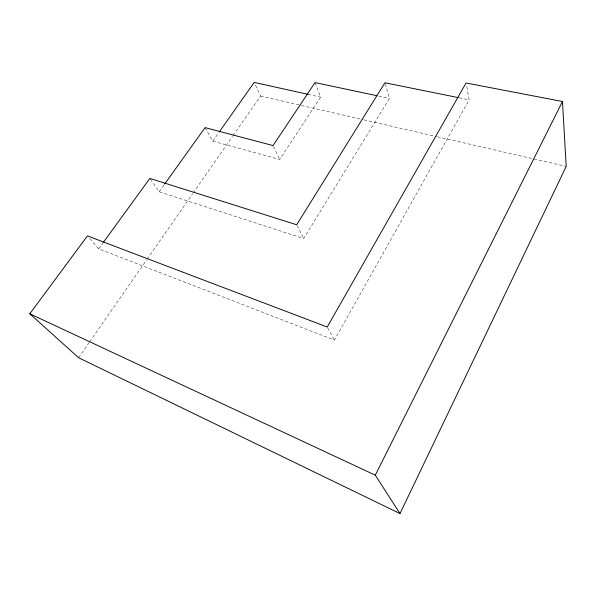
<?xml version="1.0" encoding="UTF-8"?>
<svg xmlns="http://www.w3.org/2000/svg" width="596" height="596" viewBox="0 0 596 596"><rect width="100%" height="100%" fill="white"/><g stroke="black" fill="none" stroke-linecap="round" stroke-linejoin="round"><path stroke-width="0.45" stroke-dasharray="2.98 2.23" d="M89.78 238.624L98.638 248.83L334.416 340.092L469.171 99.815L466.385 84.766M150.393 179.165L159.154 191.733L303.692 238.542L389.493 98.377L384.919 82.769M205.076 127.626L212.757 141.155L279.748 159.423L320.648 97.126L315.031 82.583M78.597 357.734L89.206 342.476M89.735 341.717L146.504 260.079M147.033 259.312L192.664 193.7M193.193 192.933L232.455 136.477M232.984 135.709L260.571 96.038L254.954 84.021M212.757 141.155L218.598 132.871M159.154 191.733L164.012 184.946M98.638 248.83L103.004 242.84M459.211 97.804L469.171 99.815M378.594 96.06L389.493 98.377M308.08 94.347L320.648 97.126M260.571 96.038L300.473 105.231M301.382 105.44L363.053 119.64M363.962 119.848L436.51 136.559M437.419 136.767L566.2 166.418M327.651 327.785L334.416 340.092M297.113 225.579L303.692 238.542M273.452 146.385L279.748 159.423"/><path stroke-width="0.89" d="M399.998 513.581L566.2 166.418L562.468 101.506L466.065 82.993L327.234 327.018L87.418 235.904L29.8 313.787L78.597 357.734L399.998 513.581L375.294 475.183L29.8 313.787M375.294 475.183L562.468 101.506M219.134 132.118L254.201 82.419L308.08 94.347M164.556 184.194L205.076 127.626L273.057 145.566L315.031 82.583L376.776 95.68M103.548 242.088L149.879 178.42L296.704 224.766L384.919 82.769L458.302 97.617"/></g></svg>
